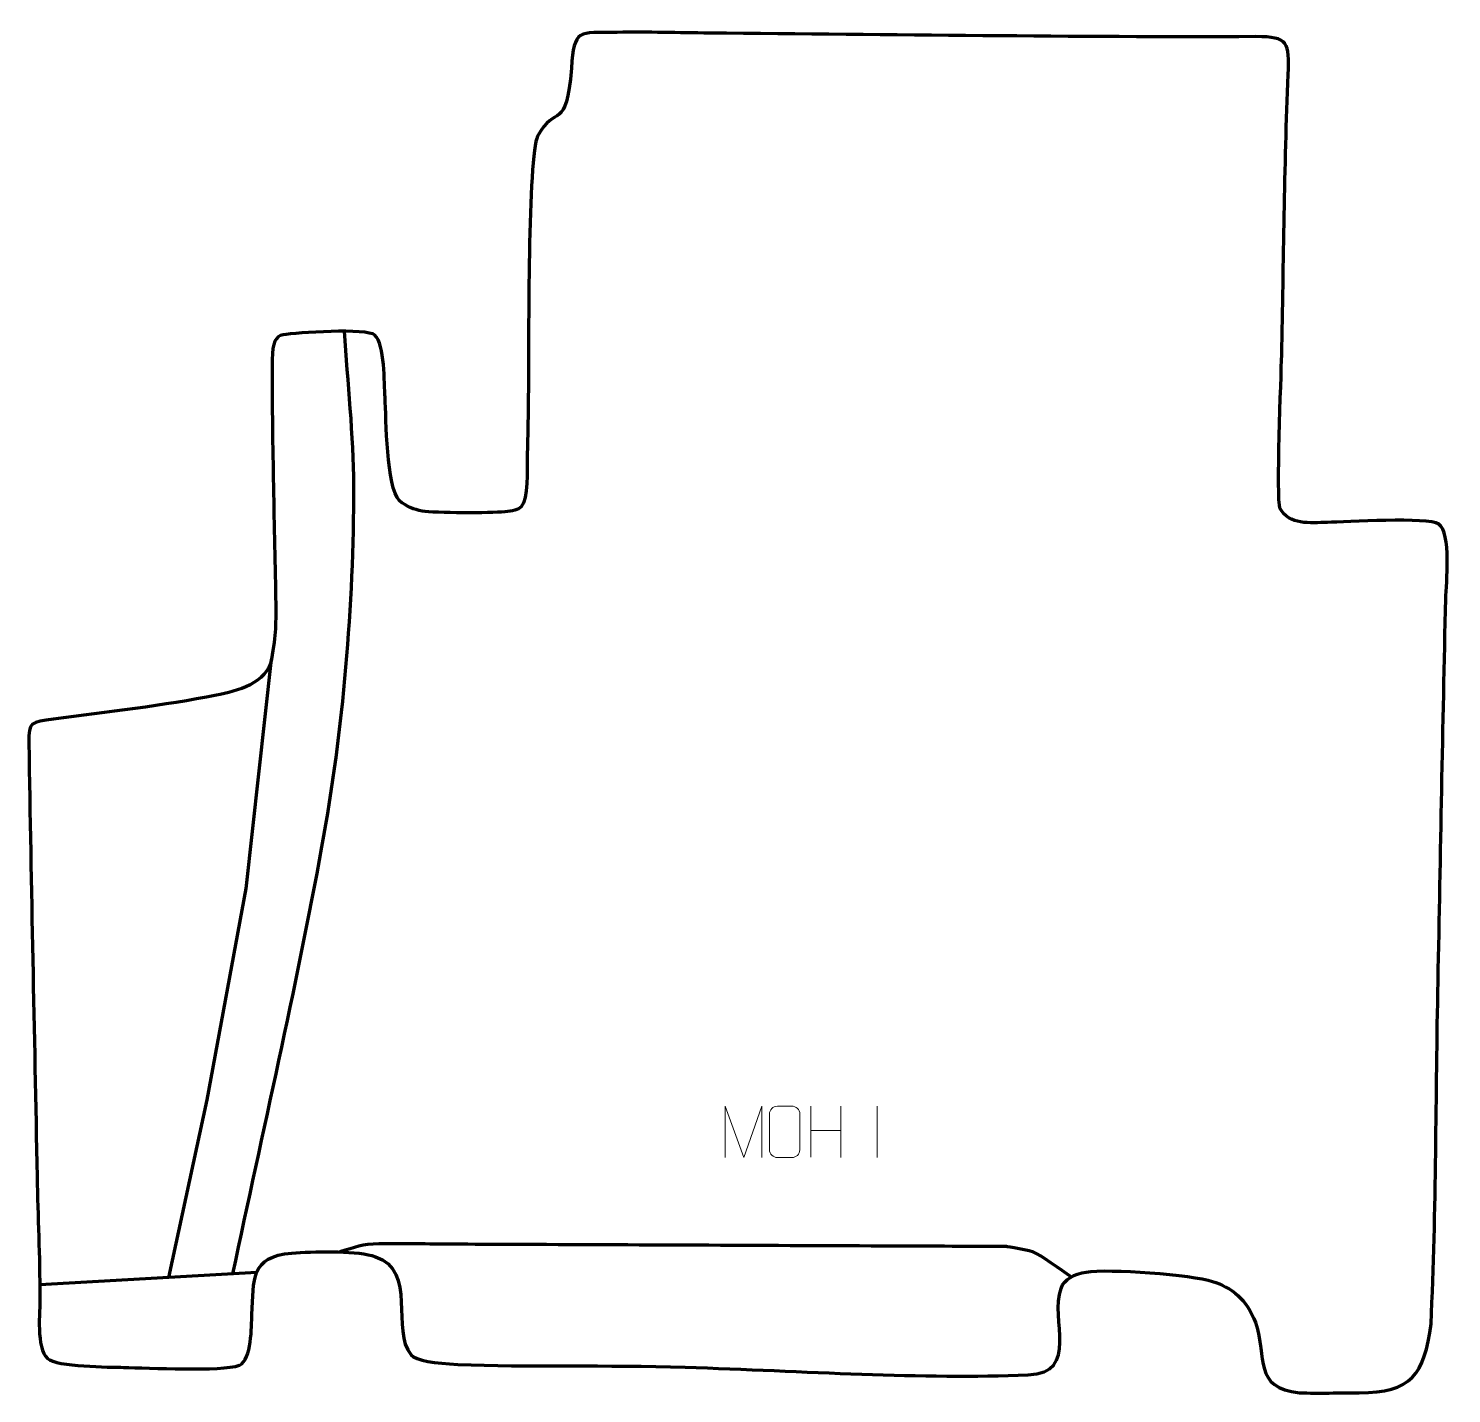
# Model space of a CAD drawing. Header units: millimetres. Extents: x 1070 to 1762, y 380 to 1044.
import ezdxf

# ---------------------------------------------------------------- set-up
doc = ezdxf.new("R2010")
doc.units = ezdxf.units.MM
doc.header["$MEASUREMENT"] = 0
doc.layers.add('layer 2', color=7, linetype='Continuous')
doc.layers.add('layer 3', color=7, linetype='Continuous')

msp = doc.modelspace()

# ---------------------------------------------------------------- linework, layer by layer
at = {"layer": 'layer 2', "color": 142, "lineweight": 158}
for points, knots in [([(1169.3722, 438.4568), (1183.9469, 507.4153), (1200.0187, 576.7562), (1212.6899, 646.0325), (1212.6899, 646.0325), (1223.1182, 703.7185), (1228.2019, 762.9686), (1228.168, 821.5828), (1228.168, 821.5828), (1228.1075, 845.8959), (1225.1956, 872.2124), (1223.6088, 896.757)], [0, 0, 0, 0, 0.25, 0.25, 0.25, 0.25, 0.5, 0.5, 0.5, 0.5, 1, 1, 1, 1]), ([(1138.2713, 436.6949), (1138.2713, 436.6949), (1156.7983, 523.1014), (1156.7983, 523.1014), (1156.7983, 523.1014), (1156.7983, 523.1014), (1175.8483, 625.7598), (1175.8483, 625.7598), (1175.8483, 625.7598), (1175.8483, 625.7598), (1188.1514, 737.284), (1188.1514, 737.284)], [0, 0, 0, 0, 0.25, 0.25, 0.25, 0.25, 0.5, 0.5, 0.5, 0.5, 1, 1, 1, 1]), ([(1577.0003, 436.9186), (1577.0003, 436.9186), (1563.728, 446.3721), (1560.2884, 448.2242), (1560.2884, 448.2242), (1556.8488, 450.0763), (1545.4717, 451.6638), (1545.4717, 451.6638), (1545.4717, 451.6638), (1525.4298, 451.749), (1505.3879, 451.8342), (1485.3461, 451.9194), (1485.3461, 451.9194), (1425.2204, 452.1751), (1365.0948, 452.4307), (1304.9691, 452.6863), (1304.9691, 452.6863), (1295.4492, 452.7268), (1285.9293, 452.7673), (1276.4094, 452.8078), (1276.4094, 452.8078), (1264.5618, 452.8581), (1252.0709, 453.2065), (1240.313, 452.9917), (1240.313, 452.9917), (1232.3848, 452.8468), (1228.7253, 451.3894), (1221.35, 449.074)], [0, 0, 0, 0, 0.125, 0.125, 0.125, 0.125, 0.25, 0.25, 0.25, 0.25, 0.375, 0.375, 0.375, 0.375, 0.5, 0.5, 0.5, 0.5, 0.625, 0.625, 0.625, 0.625, 0.75, 0.75, 0.75, 0.75, 1, 1, 1, 1])]:
    msp.add_open_spline(points, degree=3, knots=knots, dxfattribs=at)
at = {"layer": 'layer 2', "color": 250, "lineweight": 9}
for points, knots in [([(1408.7937, 494.9765), (1408.7937, 494.9765), (1408.7937, 519.9344), (1408.7937, 519.9344), (1408.7937, 519.9344), (1408.7937, 519.9344), (1417.7188, 494.9765), (1417.7188, 494.9765), (1417.7188, 494.9765), (1417.7188, 494.9765), (1426.4787, 519.9339), (1426.4787, 519.9339), (1426.4787, 519.9339), (1426.4787, 519.9339), (1426.4787, 494.9765), (1426.4787, 494.9765)], [0, 0, 0, 0, 0.2, 0.2, 0.2, 0.2, 0.4, 0.4, 0.4, 0.4, 0.6, 0.6, 0.6, 0.6, 1, 1, 1, 1]), ([(1434.1166, 519.9319), (1436.4423, 519.9319), (1438.7684, 519.9319), (1441.0945, 519.9319), (1441.0945, 519.9319), (1443.0411, 519.9675), (1445.0325, 518.4759), (1445.0592, 516.0383), (1445.0592, 516.0383), (1445.0588, 510.2914), (1445.0588, 504.5441), (1445.0592, 498.7964), (1445.0592, 498.7964), (1444.9194, 496.473), (1443.2422, 494.9934), (1441.0945, 494.9826), (1441.0945, 494.9826), (1438.7626, 494.983), (1436.4307, 494.983), (1434.0992, 494.9826), (1434.0992, 494.9826), (1432.1742, 494.8772), (1430.2021, 496.7617), (1430.2133, 498.779), (1430.2133, 498.779), (1430.2136, 504.5491), (1430.2136, 510.3188), (1430.2133, 516.0881), (1430.2133, 516.0881), (1430.2175, 518.2262), (1431.9642, 519.9454), (1434.1166, 519.9319)], [0, 0, 0, 0, 0.11111111, 0.11111111, 0.11111111, 0.11111111, 0.22222222, 0.22222222, 0.22222222, 0.22222222, 0.33333333, 0.33333333, 0.33333333, 0.33333333, 0.44444444, 0.44444444, 0.44444444, 0.44444444, 0.55555556, 0.55555556, 0.55555556, 0.55555556, 0.66666667, 0.66666667, 0.66666667, 0.66666667, 0.77777778, 0.77777778, 0.77777778, 0.77777778, 1, 1, 1, 1])]:
    msp.add_open_spline(points, degree=3, knots=knots, dxfattribs=at)
for points in [[(1450.3145, 519.9322), (1450.3145, 519.9322), (1450.3145, 495.1547), (1450.3145, 495.1547)], [(1464.9578, 519.9322), (1464.9578, 519.9322), (1464.9578, 494.9787), (1464.9578, 494.9787)], [(1482.6361, 519.9425), (1482.6361, 519.9425), (1482.6361, 494.9684), (1482.6361, 494.9684)], [(1450.3145, 508.0499), (1450.3145, 508.0499), (1464.9578, 508.0503), (1464.9578, 508.0503)]]:
    msp.add_open_spline(points, degree=3, dxfattribs=at)
at = {"layer": 'layer 2', "color": 142, "lineweight": 158}
msp.add_open_spline([(1180.9536, 439.113), (1180.9536, 439.113), (1075.4934, 433.1385), (1075.4934, 433.1385)], degree=3, dxfattribs=at)
at = {"layer": 'layer 3', "color": 242, "lineweight": 158}
msp.add_open_spline([(1074.1771, 485.713), (1072.8019, 555.9806), (1071.2537, 626.2764), (1070.1401, 696.5459), (1070.1401, 696.5459), (1069.972, 707.1477), (1071.1749, 706.6058), (1082.1891, 708.0772), (1082.1891, 708.0772), (1108.0997, 711.5401), (1135.7814, 714.7773), (1161.3331, 719.7718), (1161.3331, 719.7718), (1171.3337, 721.7265), (1186.0776, 725.566), (1188.1514, 737.284), (1188.1514, 737.284), (1190.2881, 749.5792), (1190.3511, 754.7203), (1190.1386, 767.0103), (1190.1386, 767.0103), (1189.4707, 805.4699), (1188.3386, 844.5735), (1188.4514, 882.9837), (1188.4514, 882.9837), (1188.637, 891.633), (1190.093, 894.2413), (1193.8096, 895.0489), (1193.8096, 895.0489), (1200.0764, 896.2025), (1234.8091, 898.3214), (1238.393, 894.8846), (1238.393, 894.8846), (1243.2614, 890.2159), (1242.873, 871.6173), (1243.3695, 864.4897), (1243.3695, 864.4897), (1243.9199, 854.1577), (1243.9696, 821.1764), (1250.3079, 814.3787), (1250.3079, 814.3787), (1253.6799, 811.4871), (1257.4308, 810.046), (1261.3973, 809.3627), (1261.3973, 809.3627), (1267.6175, 808.291), (1294.6427, 808.3093), (1301.5176, 808.9428), (1301.5176, 808.9428), (1305.1962, 809.2818), (1308.2531, 809.9991), (1309.4965, 811.3939), (1309.4965, 811.3939), (1313.0481, 815.3783), (1312.3006, 829.6251), (1312.4658, 835.4765), (1312.4658, 835.4765), (1312.7903, 846.966), (1312.9061, 858.4605), (1313.0547, 869.9532), (1313.0547, 869.9532), (1313.0547, 869.9532), (1313.075, 871.408), (1313.075, 871.408), (1313.075, 871.408), (1313.2086, 889.2164), (1312.6837, 982.5277), (1317.5492, 991.6692), (1317.5492, 991.6692), (1325.9906, 1007.5291), (1331.6307, 993.3575), (1333.9421, 1024.7484), (1333.9421, 1024.7484), (1335.3615, 1044.0245), (1337.0673, 1041.8658), (1356.1764, 1042.1297), (1356.1764, 1042.1297), (1371.1632, 1042.3367), (1386.1019, 1041.9583), (1401.083, 1041.729), (1401.083, 1041.729), (1489.5929, 1041.0527), (1578.2592, 1039.6841), (1666.7571, 1040.0371), (1666.7571, 1040.0371), (1682.7836, 1040.101), (1683.0767, 1037.1069), (1682.4463, 1021.6111), (1682.4463, 1021.6111), (1680.6027, 976.291), (1680.2797, 930.4922), (1679.3142, 885.1058), (1679.3142, 885.1058), (1679.0647, 874.9289), (1676.702, 815.2407), (1678.4826, 810.795), (1678.4826, 810.795), (1682.8538, 802.2672), (1693.2147, 803.6742), (1701.5346, 803.8384), (1701.5346, 803.8384), (1710.2424, 804.1031), (1750.7207, 806.4305), (1755.6641, 803.0469), (1755.6641, 803.0469), (1761.8955, 798.7818), (1759.3651, 774.027), (1759.1173, 766.7382), (1759.1173, 766.7382), (1757.6152, 704.6754), (1756.6023, 642.6036), (1755.3427, 580.5358), (1755.3427, 580.5358), (1754.2473, 525.3809), (1754.5263, 469.169), (1751.9435, 414.1754), (1751.9435, 414.1754), (1748.6846, 389.1494), (1742.1995, 380.5653), (1717.0555, 380.5965), (1717.0555, 380.5965), (1707.8341, 380.6202), (1697.0092, 380.2061), (1688.0187, 380.6111), (1688.0187, 380.6111), (1665.1293, 382.996), (1672.3563, 397.6036), (1666.5917, 414.6931), (1666.5917, 414.6931), (1662.3955, 426.1086), (1654.8072, 431.79), (1645.6736, 434.7587), (1645.6736, 434.7587), (1635.9769, 437.9105), (1594.7568, 441.1272), (1584.2027, 439.2799), (1584.2027, 439.2799), (1578.444, 438.272), (1573.7087, 435.9931), (1572.0479, 431.359), (1572.0479, 431.359), (1566.5661, 416.0628), (1581.4444, 390.3916), (1555.9983, 389.3189), (1555.9983, 389.3189), (1504.6669, 387.1549), (1447.3137, 391.1184), (1389.2399, 393.0287), (1389.2399, 393.0287), (1351.6094, 394.2665), (1312.2947, 392.8775), (1278.7964, 394.3762), (1278.7964, 394.3762), (1267.6926, 394.873), (1258.4663, 396.1599), (1255.975, 399.0526), (1255.975, 399.0526), (1246.0052, 410.6291), (1259.0932, 440.1765), (1238.6901, 446.7179), (1238.6901, 446.7179), (1238.6901, 446.7179), (1236.9534, 447.2747), (1236.9534, 447.2747), (1236.9534, 447.2747), (1227.5756, 449.8319), (1208.102, 449.3211), (1198.0726, 448.5005), (1198.0726, 448.5005), (1177.7407, 446.837), (1179.5071, 435.6966), (1178.6043, 418.6764), (1178.6043, 418.6764), (1178.3193, 412.69), (1178.6569, 396.9333), (1172.5932, 393.956), (1172.5932, 393.956), (1163.528, 390.8053), (1128.4463, 392.6812), (1116.1652, 392.9503), (1116.1652, 392.9503), (1109.4947, 393.0965), (1083.6351, 393.1779), (1079.2357, 397.2592), (1079.2357, 397.2592), (1073.5729, 402.5128), (1075.5962, 419.6055), (1075.5488, 427.3662), (1075.5488, 427.3662), (1075.4302, 446.7906), (1074.5874, 466.2819), (1074.1771, 485.713)], degree=3, knots=[0, 0, 0, 0, 0.02040816, 0.02040816, 0.02040816, 0.02040816, 0.04081633, 0.04081633, 0.04081633, 0.04081633, 0.06122449, 0.06122449, 0.06122449, 0.06122449, 0.08163265, 0.08163265, 0.08163265, 0.08163265, 0.10204082, 0.10204082, 0.10204082, 0.10204082, 0.12244898, 0.12244898, 0.12244898, 0.12244898, 0.14285714, 0.14285714, 0.14285714, 0.14285714, 0.16326531, 0.16326531, 0.16326531, 0.16326531, 0.18367347, 0.18367347, 0.18367347, 0.18367347, 0.20408163, 0.20408163, 0.20408163, 0.20408163, 0.2244898, 0.2244898, 0.2244898, 0.2244898, 0.24489796, 0.24489796, 0.24489796, 0.24489796, 0.26530612, 0.26530612, 0.26530612, 0.26530612, 0.28571429, 0.28571429, 0.28571429, 0.28571429, 0.30612245, 0.30612245, 0.30612245, 0.30612245, 0.32653061, 0.32653061, 0.32653061, 0.32653061, 0.34693878, 0.34693878, 0.34693878, 0.34693878, 0.36734694, 0.36734694, 0.36734694, 0.36734694, 0.3877551, 0.3877551, 0.3877551, 0.3877551, 0.40816327, 0.40816327, 0.40816327, 0.40816327, 0.42857143, 0.42857143, 0.42857143, 0.42857143, 0.44897959, 0.44897959, 0.44897959, 0.44897959, 0.46938776, 0.46938776, 0.46938776, 0.46938776, 0.48979592, 0.48979592, 0.48979592, 0.48979592, 0.51020408, 0.51020408, 0.51020408, 0.51020408, 0.53061224, 0.53061224, 0.53061224, 0.53061224, 0.55102041, 0.55102041, 0.55102041, 0.55102041, 0.57142857, 0.57142857, 0.57142857, 0.57142857, 0.59183673, 0.59183673, 0.59183673, 0.59183673, 0.6122449, 0.6122449, 0.6122449, 0.6122449, 0.63265306, 0.63265306, 0.63265306, 0.63265306, 0.65306122, 0.65306122, 0.65306122, 0.65306122, 0.67346939, 0.67346939, 0.67346939, 0.67346939, 0.69387755, 0.69387755, 0.69387755, 0.69387755, 0.71428571, 0.71428571, 0.71428571, 0.71428571, 0.73469388, 0.73469388, 0.73469388, 0.73469388, 0.75510204, 0.75510204, 0.75510204, 0.75510204, 0.7755102, 0.7755102, 0.7755102, 0.7755102, 0.79591837, 0.79591837, 0.79591837, 0.79591837, 0.81632653, 0.81632653, 0.81632653, 0.81632653, 0.83673469, 0.83673469, 0.83673469, 0.83673469, 0.85714286, 0.85714286, 0.85714286, 0.85714286, 0.87755102, 0.87755102, 0.87755102, 0.87755102, 0.89795918, 0.89795918, 0.89795918, 0.89795918, 0.91836735, 0.91836735, 0.91836735, 0.91836735, 0.93877551, 0.93877551, 0.93877551, 0.93877551, 0.95918367, 0.95918367, 0.95918367, 0.95918367, 1, 1, 1, 1], dxfattribs=at)

doc.saveas('drawing.dxf')
